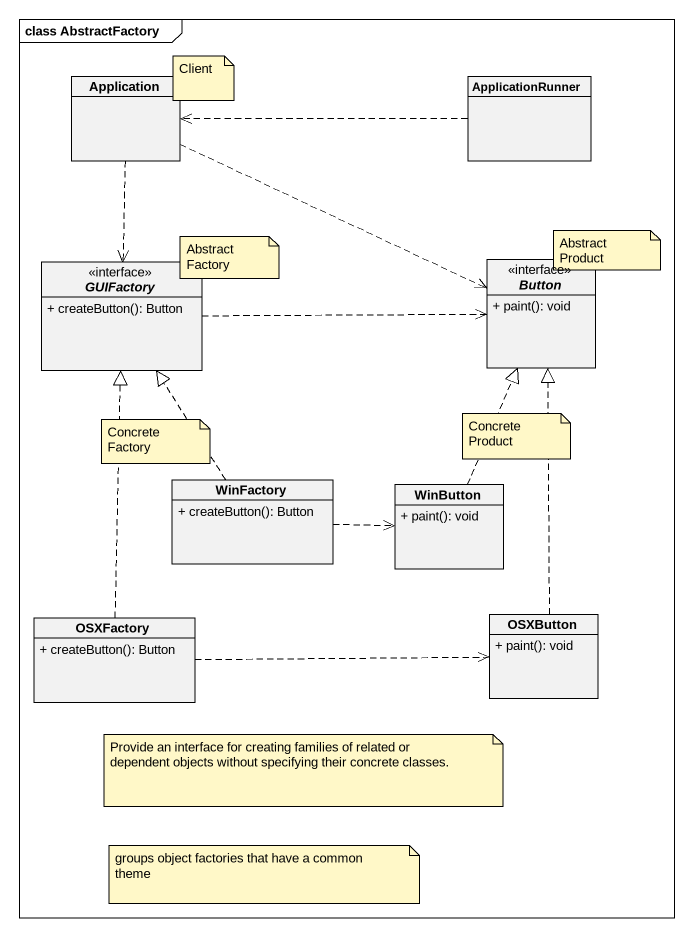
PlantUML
@startuml
mainframe class AbstractFactory
hide circle
hide empty members
skinparam classAttributeIconSize 0
class Application
class ApplicationRunner
interface GUIFactory <<interface>> {
  + createButton(): Button
}
interface Button <<interface>> {
  + paint(): void
}
class WinFactory {
  + createButton(): Button
}
class WinButton {
  + paint(): void
}
class OSXFactory {
  + createButton(): Button
}
class OSXButton {
  + paint(): void
}
Application ..> GUIFactory
Application .right.> Button
ApplicationRunner .left.> Application
GUIFactory .right.> Button
WinFactory .up.|> GUIFactory
WinFactory .right.> WinButton
WinButton .up.|> Button
OSXFactory .up.|> GUIFactory
OSXFactory .right.> OSXButton
OSXButton .up.|> Button
note as N1
  Client
end note
note as N2
  Abstract Factory
end note
note as N3
  Abstract Product
end note
note as N4
  Concrete Factory
end note
note as N5
  Concrete Product
end note
note as N6
  Provide an interface for creating families of related or dependent objects without specifying their concrete classes.
end note
note as N7
  groups object factories that have a common theme
end note
@enduml
